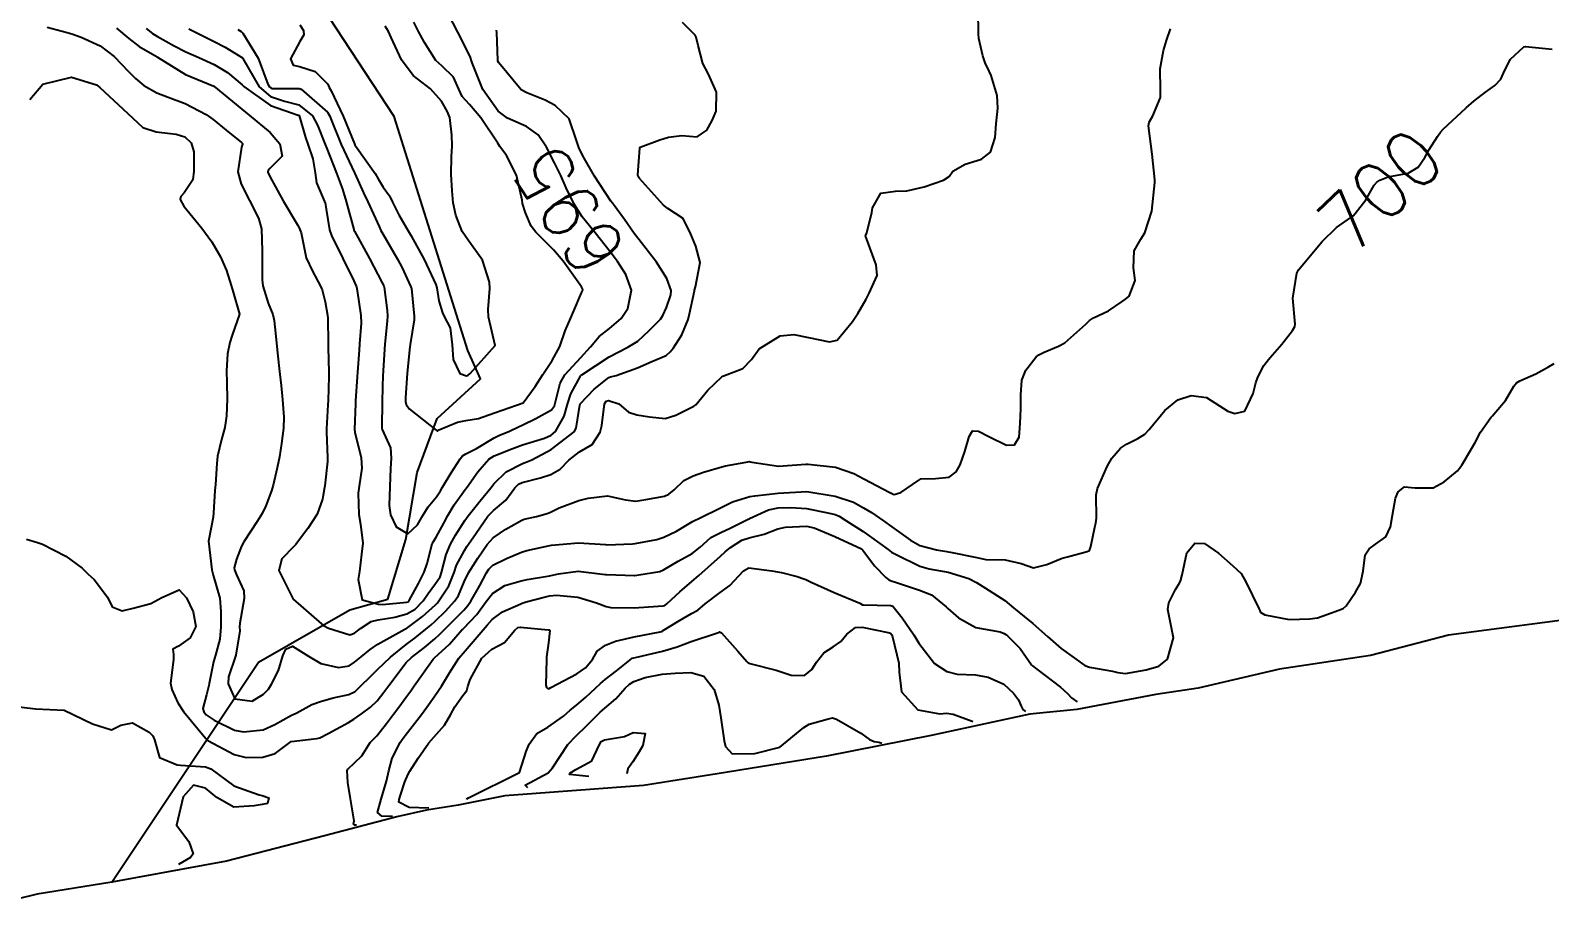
# Model space of a CAD drawing. Header units: metres. Extents: x 292545 to 299085, y 7450245 to 7463078.
# Drawn here: x 293713.6 to 293820.4, y 7462561.3 to 7462622.7 of the extents above; entities that cross this region are included whole.
import ezdxf
from ezdxf.enums import TextEntityAlignment as Align

# ---------------------------------------------------------------- set-up
doc = ezdxf.new("R2010")
doc.units = ezdxf.units.M
for name, color, linetype in [('Area', 45, 'Continuous'), ('Cotas', 45, 'Continuous'), ('Curvas de Nivel 1m', 11, 'Continuous'), ('Curvas de Nivel 5m', 15, 'Continuous'), ('Hidrografia', 140, 'Continuous')]:
    doc.layers.add(name, color=color, linetype=linetype)
doc.styles.add('Style-STANDARD', font='STANDARD.shx')

msp = doc.modelspace()

# ---------------------------------------------------------------- linework, layer by layer
at = {"layer": 'Area'}
msp.add_polyline3d([(293823.59, 7462581.57, 701.66), (293813.26, 7462580.2, 701.23), (293807.78, 7462578.78, 700.93), (293801.39, 7462577.81, 701.01), (293795.66, 7462576.49, 703.18), (293792.7, 7462576.03, 702.67), (293787.14, 7462574.99, 703.78), (293783.83, 7462574.66, 704.97), (293776.91, 7462573.15, 703.27), (293769.55, 7462571.7, 704.91), (293761.87, 7462570.45, 706.83), (293756.7, 7462569.64, 706.15), (293746.95, 7462568.9, 703.58), (293743.67, 7462568.25, 705.82), (293741.45, 7462567.91, 705.58), (293739.36, 7462567.43, 702.8), (293734.28, 7462566.1, 700.64), (293727.4, 7462564.32, 701.01), (293719.34, 7462562.85, 701.15), (293714.1, 7462561.99, 701.43), (293711.41, 7462561.33, 701.49)], dxfattribs=at)
at = {"layer": 'Curvas de Nivel 1m', "flags": 128}
for points, elevation in [([(293714.79, 7462622.95), (293716.19, 7462622.58), (293716.54, 7462622.48), (293717.19, 7462622.26), (293718.53, 7462621.64), (293719.5, 7462620.89), (293720.51, 7462619.83), (293720.99, 7462619.35), (293721.58, 7462618.86), (293722.5, 7462618.33), (293723.3, 7462618.03), (293724.48, 7462617.58), (293725.96, 7462616.82), (293726.47, 7462616.46), (293727.37, 7462615.71), (293728.45, 7462614.85), (293728.51, 7462614.78), (293728.51, 7462614.72), (293728.45, 7462614.52), (293728.19, 7462612.78), (293728.42, 7462611.92), (293729.01, 7462610.77), (293729.64, 7462609.52), (293729.86, 7462608.77), (293729.9, 7462607.23), (293729.9, 7462606.76), (293729.9, 7462605.2), (293729.95, 7462604.76), (293730.32, 7462603.56), (293730.64, 7462602.76), (293730.74, 7462602.32), (293730.9, 7462600.75), (293730.98, 7462600.04), (293731.13, 7462598.75), (293731.24, 7462597.77), (293731.33, 7462596.75), (293731.43, 7462595.54), (293731.41, 7462594.75), (293731.26, 7462593.69), (293731.11, 7462592.75), (293730.95, 7462591.98), (293730.68, 7462590.75), (293730.56, 7462590.35), (293730.15, 7462589.31), (293729.9, 7462588.76), (293729.56, 7462588.19), (293728.61, 7462586.78), (293728.44, 7462586.46), (293728.1, 7462585.54), (293727.94, 7462584.95), (293727.95, 7462584.79), (293728.09, 7462584.45), (293728.61, 7462583.32), (293728.64, 7462582.78), (293728.33, 7462581.06), (293728.32, 7462580.79), (293728.34, 7462580.5), (293728.04, 7462578.79), (293728.02, 7462578.73), (293727.53, 7462577.27), (293727.51, 7462576.79), (293727.99, 7462575.72), (293729.19, 7462575.57), (293729.99, 7462576.05), (293730.34, 7462576.41), (293730.56, 7462576.75), (293731.04, 7462577.73), (293731.36, 7462578.75), (293731.56, 7462579.22), (293732.03, 7462579.44), (293733.16, 7462578.73), (293734.02, 7462578.22), (293735.26, 7462577.94), (293736.02, 7462578.06), (293736.4, 7462578.3), (293736.85, 7462578.68), (293737.5, 7462579.2), (293738.03, 7462579.57), (293739.93, 7462580.64), (293740.01, 7462580.67), (293740.04, 7462580.68), (293741.17, 7462581.51), (293742.07, 7462582.34), (293742.21, 7462582.48), (293742.32, 7462582.62), (293743.01, 7462583.68), (293743.38, 7462584.61), (293743.56, 7462585.14), (293744.12, 7462586.17), (293744.28, 7462586.43), (293744.4, 7462586.6), (293744.94, 7462587.39), (293745.76, 7462588.58), (293746.15, 7462588.97), (293747.02, 7462589.7), (293747.66, 7462590.56), (293747.9, 7462590.82), (293748.17, 7462590.95), (293749.46, 7462591.26), (293750.18, 7462591.5), (293750.83, 7462591.87), (293751.44, 7462592.51), (293752.2, 7462593.09), (293753.08, 7462593.62), (293753.66, 7462594.49), (293753.76, 7462594.94), (293753.96, 7462596.48), (293754.06, 7462596.65), (293754.24, 7462596.71), (293754.95, 7462596.47), (293755.65, 7462595.88), (293756.23, 7462595.71), (293757.12, 7462595.55), (293758.22, 7462595.45), (293758.97, 7462595.68), (293760.23, 7462596.31), (293760.37, 7462596.41), (293761.22, 7462597.43), (293762.2, 7462598.38), (293762.26, 7462598.41), (293763.68, 7462598.96), (293764.28, 7462599.6), (293764.83, 7462600.35), (293766.29, 7462601.25), (293767.26, 7462601.35), (293768.29, 7462601.14), (293769.76, 7462600.82), (293770.29, 7462600.96), (293771.38, 7462602.27), (293771.76, 7462602.82), (293772.33, 7462603.82), (293772.47, 7462604.12), (293772.55, 7462604.26), (293773.1, 7462605.5), (293773.05, 7462606.25), (293772.37, 7462608.09), (293772.32, 7462608.21), (293772.3, 7462608.26), (293772.32, 7462608.32), (293772.38, 7462608.5), (293772.73, 7462609.92), (293772.79, 7462610.26), (293773.38, 7462611.28), (293774.41, 7462611.42), (293775.2, 7462611.45), (293776.42, 7462611.74), (293777.77, 7462612.2), (293778.16, 7462612.46), (293778.43, 7462612.82), (293779.29, 7462613.32), (293780.44, 7462613.68), (293781.08, 7462614.16), (293781.4, 7462615.21), (293781.47, 7462616.16), (293781.59, 7462617.26), (293781.55, 7462618.15), (293781.12, 7462619.56), (293780.84, 7462620.17), (293780.73, 7462620.37), (293780.53, 7462620.93), (293780.26, 7462622.17), (293780.23, 7462622.49), (293780.21, 7462624.17)], 698), ([(293713.57, 7462617.87), (293714.5, 7462618.95), (293716.51, 7462619.44), (293718.26, 7462618.9), (293718.5, 7462618.72), (293720.47, 7462616.88), (293721.51, 7462615.91), (293722.46, 7462615.59), (293723.86, 7462615.44), (293724.46, 7462615.24), (293724.92, 7462614.83), (293725.09, 7462614.18), (293725.11, 7462612.82), (293725.03, 7462612.22), (293724.41, 7462611.3), (293724.19, 7462611.05), (293724.14, 7462610.83), (293724.4, 7462610.38), (293725.67, 7462608.82), (293726.37, 7462607.86), (293726.98, 7462606.8), (293727.39, 7462605.84), (293727.72, 7462604.79), (293727.87, 7462604.32), (293728.31, 7462602.78), (293727.79, 7462601.29), (293727.64, 7462600.79), (293727.46, 7462599.98), (293727.39, 7462598.79), (293727.41, 7462597.94), (293727.44, 7462596.79), (293727.4, 7462595.62), (293727.27, 7462594.8), (293727.04, 7462593.96), (293726.76, 7462592.8), (293726.71, 7462592.28), (293726.62, 7462590.81), (293726.57, 7462590.39), (293726.49, 7462588.81), (293726.45, 7462588.5), (293726.12, 7462586.81), (293726.36, 7462584.81), (293726.47, 7462584.42), (293726.93, 7462582.8), (293726.99, 7462581.87), (293726.99, 7462580.8), (293726.92, 7462579.92), (293726.63, 7462578.8), (293726.49, 7462578.33), (293726.18, 7462576.81), (293726.15, 7462576.66), (293725.99, 7462576), (293725.73, 7462575.06), (293725.8, 7462574.81), (293725.97, 7462574.61), (293726.54, 7462574.23), (293727.96, 7462573.53), (293728.59, 7462573.41), (293729.96, 7462573.56), (293730.8, 7462573.92), (293731.97, 7462574.58), (293732.08, 7462574.63), (293732.33, 7462574.74), (293733.39, 7462575.32), (293733.99, 7462575.54), (293734.89, 7462575.8), (293735.99, 7462576.04), (293736.44, 7462576.25), (293736.89, 7462576.68), (293737.44, 7462577.24), (293738.01, 7462577.79), (293738.91, 7462578.66), (293740.03, 7462579.55), (293740.65, 7462580.02), (293741.4, 7462580.63), (293741.75, 7462580.92), (293742.05, 7462581.18), (293742.78, 7462581.89), (293743.44, 7462582.61), (293743.69, 7462583), (293744.09, 7462583.95), (293744.4, 7462584.6), (293745.06, 7462585.63), (293745.7, 7462586.58), (293746.13, 7462587.06), (293747.03, 7462587.66), (293748.14, 7462588.29), (293748.32, 7462588.36), (293749.17, 7462588.54), (293749.92, 7462588.75), (293750.15, 7462588.85), (293750.78, 7462589.15), (293752.15, 7462589.68), (293752.8, 7462589.85), (293754.16, 7462590), (293755.42, 7462589.72), (293756.15, 7462589.62), (293756.85, 7462589.75), (293758.16, 7462589.99), (293758.47, 7462590.12), (293758.85, 7462590.42), (293759.52, 7462591.07), (293760.18, 7462591.41), (293760.91, 7462591.67), (293762.19, 7462592.05), (293762.46, 7462592.11), (293763.91, 7462592.36), (293764.14, 7462592.41), (293764.18, 7462592.4), (293764.3, 7462592.36), (293766.18, 7462592.09), (293768.09, 7462592.22), (293768.18, 7462592.23), (293768.27, 7462592.22), (293770.18, 7462592.02), (293771.47, 7462591.57), (293772.17, 7462591.2), (293774, 7462590.24), (293774.1, 7462590.18), (293774.16, 7462590.15), (293774.3, 7462590.1), (293774.77, 7462590.23), (293775.59, 7462590.8), (293776.17, 7462591.21), (293777.2, 7462591.23), (293778.17, 7462591.31), (293778.67, 7462591.7), (293778.94, 7462592.18), (293779.26, 7462593.11), (293779.57, 7462594.18), (293779.81, 7462594.58), (293780.22, 7462594.56), (293781.01, 7462594.16), (293782.2, 7462593.57), (293782.75, 7462593.6), (293783.1, 7462594.14), (293783.17, 7462595.08), (293783.2, 7462596.14), (293783.2, 7462597.1), (293783.28, 7462598.13), (293783.55, 7462598.84), (293784.28, 7462599.77), (293784.47, 7462599.92), (293784.85, 7462600.11), (293785.86, 7462600.53), (293786.29, 7462600.77), (293787.78, 7462602.08), (293788.04, 7462602.34), (293788.31, 7462602.52), (293789.37, 7462603), (293790.33, 7462603.66), (293790.56, 7462603.82), (293790.82, 7462604.05), (293791.24, 7462605.15), (293791.13, 7462606.04), (293791.17, 7462607.24), (293791.64, 7462608.04), (293791.92, 7462608.49), (293792.4, 7462610.03), (293792.61, 7462612.03), (293792.62, 7462612.22), (293792.44, 7462614.03), (293792.17, 7462616.03), (293792.23, 7462616.28), (293792.48, 7462616.73), (293793.01, 7462618.02), (293793.01, 7462618.54), (293792.99, 7462620.02), (293793.24, 7462621.31), (293793.43, 7462622.01), (293793.73, 7462622.83)], 699), ([(293719.67, 7462622.89), (293720.54, 7462622.15), (293721.25, 7462621.59), (293722.52, 7462620.86), (293722.54, 7462620.85), (293724.51, 7462619.63), (293726.5, 7462618.81), (293728.48, 7462617.18), (293728.99, 7462616.77), (293730.46, 7462615.56), (293731.15, 7462614.75), (293731.3, 7462613.89), (293730.44, 7462613.02), (293730.32, 7462612.88), (293730.31, 7462612.76), (293730.43, 7462612.45), (293731.37, 7462610.75), (293732.39, 7462609.05), (293732.5, 7462608.85), (293732.55, 7462608.74), (293732.63, 7462608.49), (293732.99, 7462606.73), (293733.43, 7462605.81), (293734.02, 7462604.71), (293734.11, 7462604.49), (293734.32, 7462603.64), (293734.5, 7462602.71), (293734.52, 7462602.5), (293734.55, 7462600.71), (293734.55, 7462600.43), (293734.58, 7462598.71), (293734.58, 7462598.39), (293734.53, 7462596.71), (293734.52, 7462596.41), (293734.43, 7462594.71), (293734.43, 7462594.49), (293734.5, 7462592.71), (293734.48, 7462592.42), (293734.31, 7462590.71), (293734.29, 7462590.58), (293734.15, 7462589.78), (293733.77, 7462588.72), (293733.11, 7462587.7), (293732.39, 7462586.74), (293732.27, 7462586.59), (293732.12, 7462586.44), (293731.29, 7462585.57), (293731.07, 7462584.75), (293732.07, 7462582.74), (293734.06, 7462581.01), (293734.22, 7462580.89), (293734.56, 7462580.71), (293736.05, 7462580.24), (293736.39, 7462580.34), (293736.8, 7462580.68), (293737.56, 7462581.16), (293738.05, 7462581.28), (293739.22, 7462581.48), (293740.06, 7462581.7), (293740.66, 7462582.04), (293741.21, 7462582.63), (293741.56, 7462583.14), (293742.09, 7462583.84), (293742.4, 7462584.31), (293742.51, 7462584.62), (293742.83, 7462585.89), (293743.13, 7462586.61), (293743.49, 7462587.24), (293744.14, 7462588.28), (293744.37, 7462588.6), (293745.22, 7462589.65), (293745.96, 7462590.57), (293746.05, 7462590.69), (293746.17, 7462590.85), (293747.04, 7462591.7), (293748.19, 7462592.28), (293748.39, 7462592.35), (293748.85, 7462592.54), (293750.2, 7462593.25), (293751.82, 7462594.5), (293751.96, 7462594.76), (293752.23, 7462596.38), (293752.25, 7462596.48), (293752.26, 7462596.5), (293753.23, 7462597.51), (293754.26, 7462598.32), (293754.37, 7462598.37), (293754.77, 7462598.47), (293756.27, 7462599.01), (293757.28, 7462599.44), (293758.28, 7462599.88), (293758.57, 7462600.14), (293758.79, 7462600.42), (293759.39, 7462601.32), (293759.84, 7462602.41), (293759.93, 7462602.79), (293760.27, 7462604.41), (293760.27, 7462604.47), (293760.34, 7462604.7), (293760.67, 7462606.41), (293760.37, 7462607.55), (293760.01, 7462608.41), (293759.48, 7462609.5), (293758.4, 7462610.21), (293758.11, 7462610.43), (293756.42, 7462612.31), (293756.36, 7462612.39), (293756.33, 7462612.45), (293756.3, 7462612.57), (293756.43, 7462614.45), (293756.45, 7462614.51), (293757.85, 7462615.04), (293758.46, 7462615.23), (293759.38, 7462615.34), (293760.46, 7462615.24), (293761.15, 7462615.71), (293761.52, 7462616.39), (293761.8, 7462617.06), (293761.83, 7462618.39), (293761.25, 7462619.66), (293760.86, 7462620.4), (293760.54, 7462621.66), (293760.39, 7462622.25), (293760.32, 7462622.4), (293759.43, 7462623.29)], 697), ([(293721.74, 7462622.86), (293722.2, 7462622.52), (293722.54, 7462622.3), (293723.73, 7462621.64), (293724.53, 7462621.23), (293725.44, 7462620.82), (293726.52, 7462620.33), (293727.47, 7462619.76), (293728.5, 7462618.89), (293728.62, 7462618.78), (293730.48, 7462617.45), (293732.43, 7462616.78), (293732.47, 7462616.77), (293732.5, 7462616.74), (293732.94, 7462615.21), (293733.11, 7462614.73), (293733.46, 7462613.7), (293733.62, 7462612.72), (293733.71, 7462612.02), (293734.28, 7462610.71), (293734.32, 7462610.63), (293734.4, 7462610.15), (293734.64, 7462608.71), (293734.78, 7462608.3), (293735.56, 7462606.7), (293736.34, 7462605.11), (293736.52, 7462604.69), (293736.58, 7462604.43), (293736.84, 7462602.68), (293736.85, 7462602.14), (293736.74, 7462600.69), (293736.71, 7462600.25), (293736.61, 7462598.69), (293736.58, 7462598.36), (293736.46, 7462596.69), (293736.45, 7462596.47), (293736.39, 7462594.69), (293736.41, 7462594.48), (293736.86, 7462592.68), (293736.9, 7462591.96), (293736.71, 7462590.68), (293736.64, 7462590.2), (293736.7, 7462588.68), (293736.81, 7462588.01), (293736.98, 7462586.68), (293736.89, 7462585.9), (293736.73, 7462584.68), (293736.65, 7462584.12), (293736.93, 7462582.68), (293738.07, 7462582.38), (293738.36, 7462582.37), (293740.07, 7462582.52), (293740.16, 7462582.56), (293740.22, 7462582.64), (293740.88, 7462583.84), (293741.29, 7462584.63), (293741.49, 7462585.24), (293741.85, 7462586.62), (293741.94, 7462586.8), (293742.13, 7462587.1), (293742.67, 7462588.09), (293742.95, 7462588.61), (293743.39, 7462589.36), (293744.16, 7462590.45), (293744.27, 7462590.6), (293745.06, 7462591.7), (293745.82, 7462592.58), (293746.2, 7462592.82), (293747.44, 7462593.31), (293748.2, 7462593.58), (293749.74, 7462594.06), (293750.21, 7462594.27), (293750.5, 7462594.52), (293751.13, 7462595.6), (293751.38, 7462596.51), (293751.58, 7462597.17), (293752.26, 7462598.41), (293752.3, 7462598.46), (293752.35, 7462598.5), (293754.28, 7462599.77), (293755.6, 7462600.46), (293756.29, 7462600.89), (293757.1, 7462601.64), (293757.88, 7462602.43), (293758.06, 7462602.68), (293758.32, 7462603.24), (293758.62, 7462604.13), (293758.63, 7462604.43), (293758.34, 7462605.29), (293757.61, 7462606.44), (293756.38, 7462608), (293756.04, 7462608.46), (293755.36, 7462609.43), (293754.58, 7462610.48), (293754.51, 7462610.58), (293754.41, 7462610.72), (293753.24, 7462612.49), (293752.44, 7462613.9), (293752.14, 7462614.5), (293751.98, 7462614.99), (293751.47, 7462616.51), (293750.48, 7462617.44), (293749.78, 7462617.82), (293748.49, 7462618.33), (293748.1, 7462618.55), (293746.52, 7462620.44), (293746.47, 7462620.57), (293746.45, 7462620.64), (293746.38, 7462622.57), (293746.36, 7462622.75)], 696), ([(293728.19, 7462622.79), (293728.42, 7462622.66), (293728.54, 7462622.54), (293729.62, 7462620.77), (293730.31, 7462618.96), (293730.41, 7462618.76), (293730.5, 7462618.68), (293730.61, 7462618.65), (293732.5, 7462618.64), (293732.65, 7462618.59), (293734.48, 7462616.97), (293734.65, 7462616.71), (293734.78, 7462616.4), (293735.46, 7462614.7), (293736.4, 7462612.71), (293736.41, 7462612.69), (293736.42, 7462612.66), (293737.03, 7462611.3), (293737.33, 7462610.68), (293738.13, 7462608.93), (293738.25, 7462608.67), (293738.38, 7462608.42), (293739.4, 7462606.65), (293739.73, 7462606.03), (293740.33, 7462604.75), (293740.38, 7462604.64), (293740.39, 7462604.58), (293740.58, 7462602.64), (293740.58, 7462602.37), (293740.3, 7462600.64), (293740.3, 7462600.62), (293740.28, 7462600.47), (293740.09, 7462598.64), (293739.98, 7462596.9), (293739.97, 7462596.64), (293740.01, 7462596.42), (293740.23, 7462596.13), (293742.12, 7462594.62), (293742.21, 7462594.56), (293742.24, 7462594.59), (293742.27, 7462594.62), (293743.63, 7462595.19), (293744.22, 7462595.29), (293745.09, 7462595.45), (293746.23, 7462595.83), (293746.76, 7462596.03), (293748.23, 7462596.55), (293749.09, 7462597.7), (293749.62, 7462598.53), (293750.27, 7462599.52), (293750.81, 7462600.51), (293751.2, 7462601.6), (293751.59, 7462602.51), (293751.81, 7462603.01), (293752.33, 7462604.27), (293752.41, 7462604.42), (293752.43, 7462604.5), (293752.33, 7462604.69), (293751.05, 7462606.51), (293750.36, 7462607.31), (293749.12, 7462608.54), (293748.81, 7462608.97), (293748.4, 7462609.9), (293748.19, 7462610.55), (293748.16, 7462610.79), (293747.77, 7462612.56), (293747.07, 7462613.94), (293746.61, 7462614.57), (293746.46, 7462614.79), (293745.26, 7462616.58), (293744.48, 7462617.51), (293743.96, 7462618.07), (293743.71, 7462618.6), (293743.34, 7462619.44), (293742.52, 7462620.24), (293742.11, 7462620.62), (293741.3, 7462621.87), (293740.89, 7462622.64), (293740.55, 7462623.31)], 694), ([(293732.55, 7462623.13), (293732.8, 7462622.73), (293732.84, 7462622.42), (293732.54, 7462621.96), (293731.89, 7462620.74), (293732.08, 7462620.29), (293732.52, 7462620.18), (293733.63, 7462619.84), (293734.51, 7462618.95), (293734.62, 7462618.71), (293734.74, 7462618.47), (293735.6, 7462616.7), (293736.39, 7462614.76), (293736.42, 7462614.69), (293736.45, 7462614.62), (293737.83, 7462612.67), (293738.05, 7462612.3), (293738.41, 7462611.7), (293738.84, 7462611.09), (293739.06, 7462610.66), (293739.51, 7462609.77), (293740.17, 7462608.64), (293740.38, 7462608.29), (293741.29, 7462606.63), (293742.1, 7462604.86), (293742.17, 7462604.62), (293742.32, 7462603.72), (293742.56, 7462602.86), (293742.69, 7462602.61), (293743.1, 7462601.82), (293743.24, 7462600.61), (293743.31, 7462599.58), (293743.8, 7462598.6), (293744.26, 7462598.45), (293744.37, 7462598.49), (293744.52, 7462598.6), (293746.28, 7462600.57), (293745.8, 7462602.58), (293745.79, 7462603.11), (293745.89, 7462604.57), (293745.88, 7462605.03), (293745.39, 7462606.58), (293744.37, 7462607.97), (293743.96, 7462608.6), (293743.52, 7462609.73), (293743.32, 7462610.61), (293743.25, 7462611.45), (293743.17, 7462612.61), (293743.2, 7462613.85), (293743.26, 7462614.61), (293743.23, 7462615.37), (293743.08, 7462616.61), (293742.9, 7462617.04), (293742.49, 7462617.75), (293741.72, 7462618.63), (293740.51, 7462619.56), (293739.7, 7462620.65), (293738.97, 7462622.22), (293738.77, 7462622.66), (293738.55, 7462623.03)], 693), ([(293736.54, 7462566.85), (293736.38, 7462566.85), (293736.33, 7462566.91), (293736.36, 7462567.16), (293736.1, 7462568.69), (293735.92, 7462569.84), (293735.87, 7462570.69), (293735.93, 7462570.78), (293736.91, 7462571.72), (293737.5, 7462572.67), (293737.72, 7462572.9), (293737.96, 7462573.12), (293738.64, 7462573.99), (293739.14, 7462574.66), (293739.5, 7462575.14), (293739.99, 7462575.83), (293740.34, 7462576.3), (293740.58, 7462576.64), (293741.91, 7462578.51), (293742, 7462578.62), (293743.07, 7462579.57), (293743.96, 7462580.6), (293744, 7462580.64), (293744.04, 7462580.68), (293744.99, 7462581.65), (293745.65, 7462582.58), (293746.08, 7462583.14), (293746.96, 7462583.69), (293748.09, 7462584.03), (293748.51, 7462584.12), (293750.09, 7462584.38), (293750.73, 7462584.52), (293752.1, 7462584.71), (293754, 7462584.48), (293754.09, 7462584.47), (293756.05, 7462584.4), (293756.09, 7462584.41), (293756.37, 7462584.45), (293757.84, 7462584.68), (293758.1, 7462584.79), (293759.12, 7462585.4), (293760.11, 7462585.94), (293760.67, 7462586.4), (293761.43, 7462587.08), (293762.13, 7462587.43), (293762.78, 7462587.72), (293764.05, 7462588.36), (293764.11, 7462588.39), (293764.14, 7462588.41), (293765.48, 7462589.01), (293766.15, 7462589.15), (293767.02, 7462589.19), (293768.15, 7462589.12), (293769.64, 7462588.8), (293770.15, 7462588.68), (293770.43, 7462588.57), (293770.91, 7462588.28), (293772.13, 7462587.49), (293773.89, 7462586.24), (293774.01, 7462586.13), (293774.11, 7462586.05), (293774.49, 7462585.86), (293776.1, 7462585.05), (293776.76, 7462584.87), (293778.1, 7462584.64), (293779.55, 7462584.18), (293780.09, 7462583.9), (293780.73, 7462583.51), (293782.07, 7462582.64), (293782.7, 7462582.14), (293783.44, 7462581.51), (293784.05, 7462581.03), (293785.09, 7462580.11), (293786.03, 7462579.27), (293787.7, 7462578.08), (293788.02, 7462577.95), (293789.64, 7462577.68), (293790.02, 7462577.58), (293790.56, 7462577.5), (293792.02, 7462577.78), (293792.9, 7462578.02), (293793.52, 7462578.52), (293793.94, 7462580.01), (293793.92, 7462580.13), (293793.54, 7462582.02), (293793.61, 7462582.48), (293794.08, 7462583.42), (293794.3, 7462583.79), (293794.42, 7462584.01), (293794.54, 7462584.45), (293794.87, 7462586), (293795.43, 7462586.68), (293796.12, 7462586.66), (293797.1, 7462585.97), (293798.1, 7462585.08), (293798.69, 7462584.54), (293799.02, 7462583.95), (293799.92, 7462582.08), (293800, 7462581.93), (293800.01, 7462581.88), (293800.06, 7462581.8), (293800.36, 7462581.63), (293802.06, 7462581.3), (293803.51, 7462581.35), (293804.06, 7462581.43), (293805.28, 7462581.87), (293805.85, 7462582.08), (293806.07, 7462582.26), (293806.71, 7462583.23), (293807.07, 7462583.85), (293807.25, 7462584.7), (293807.4, 7462585.85), (293807.68, 7462586.28), (293808.12, 7462586.61), (293808.85, 7462587.11), (293809.18, 7462587.83), (293809.33, 7462588.65), (293809.52, 7462589.83), (293809.71, 7462590.28), (293810.17, 7462590.63), (293810.92, 7462590.56), (293812.17, 7462590.57), (293812.96, 7462590.99), (293813.88, 7462591.77), (293814.02, 7462591.94), (293814.19, 7462592.17), (293815.12, 7462593.76), (293815.5, 7462594.47), (293816.23, 7462595.51), (293816.34, 7462595.63), (293816.43, 7462595.74), (293817.26, 7462596.71), (293817.84, 7462597.72), (293818.02, 7462597.95), (293818.26, 7462598.09), (293819.39, 7462598.59), (293820.27, 7462599.07), (293820.67, 7462599.3)], 701), ([(293739.07, 7462567.45), (293738.3, 7462567.47), (293738.01, 7462567.73), (293738.26, 7462568.67), (293738.63, 7462569.95), (293738.79, 7462570.66), (293739.04, 7462571.56), (293739.59, 7462572.65), (293739.74, 7462572.86), (293739.96, 7462573.15), (293741.09, 7462574.63), (293741.47, 7462575.14), (293741.99, 7462575.86), (293742.3, 7462576.32), (293742.49, 7462576.62), (293743.06, 7462577.56), (293743.73, 7462578.6), (293743.86, 7462578.76), (293744.03, 7462578.94), (293745.42, 7462580.58), (293745.7, 7462580.92), (293746.05, 7462581.31), (293746.78, 7462581.85), (293748.07, 7462582.42), (293748.17, 7462582.46), (293748.46, 7462582.55), (293749.72, 7462582.89), (293750.08, 7462582.97), (293750.59, 7462583.03), (293752.08, 7462582.89), (293753.38, 7462582.49), (293754.07, 7462582.22), (293754.39, 7462582.16), (293756.07, 7462582.14), (293756.37, 7462582.15), (293758.07, 7462582.26), (293758.2, 7462582.3), (293758.36, 7462582.43), (293759.25, 7462583.25), (293760.09, 7462583.98), (293760.58, 7462584.4), (293762.11, 7462585.75), (293762.43, 7462586.06), (293762.8, 7462586.37), (293763.61, 7462586.88), (293764.12, 7462587.06), (293765.17, 7462587.31), (293766.13, 7462587.68), (293766.66, 7462587.81), (293768.14, 7462587.86), (293768.69, 7462587.75), (293770.13, 7462587.15), (293772.01, 7462586.27), (293772.11, 7462586.18), (293772.92, 7462585.07), (293773.73, 7462584.25), (293773.94, 7462584.09), (293774.09, 7462584.02), (293774.4, 7462583.93), (293776.08, 7462583.38), (293776.92, 7462583.04), (293777.95, 7462582.19), (293778.07, 7462582.07), (293778.82, 7462581.43), (293780.05, 7462580.74), (293781.75, 7462580.45), (293782.04, 7462580.33), (293782.15, 7462580.25), (293782.28, 7462580.15), (293783.16, 7462579.26), (293783.96, 7462578.12), (293784.02, 7462578.05), (293784.32, 7462577.82), (293786, 7462576.54), (293786.48, 7462576.1), (293786.76, 7462575.79), (293787.16, 7462575.52)], 702), ([(293741.6, 7462568.05), (293740.22, 7462568.08), (293739.51, 7462568.46), (293739.52, 7462568.65), (293739.62, 7462568.95), (293739.92, 7462569.89), (293740.15, 7462570.43), (293740.27, 7462570.64), (293740.86, 7462571.56), (293741.6, 7462572.63), (293741.96, 7462573.04), (293742.71, 7462573.87), (293743.14, 7462574.61), (293743.43, 7462575.16), (293743.99, 7462575.97), (293744.28, 7462576.32), (293744.36, 7462576.59), (293744.51, 7462577.09), (293745.33, 7462578.58), (293746.03, 7462579.23), (293746.92, 7462579.68), (293747.66, 7462580.55), (293747.86, 7462580.74), (293748.05, 7462580.78), (293749.99, 7462580.58), (293750.04, 7462580.57), (293750.11, 7462580.53), (293750.03, 7462579.67), (293749.87, 7462578.68), (293749.87, 7462578.53), (293749.84, 7462576.7), (293749.89, 7462576.53), (293750, 7462576.44), (293750.07, 7462576.46), (293750.19, 7462576.53), (293752.01, 7462577.49), (293752.61, 7462577.9), (293753.12, 7462578.49), (293753.43, 7462579.08), (293754.03, 7462579.5), (293754.73, 7462579.78), (293756.04, 7462580.08), (293757.86, 7462580.43), (293758, 7462580.47), (293758.04, 7462580.5), (293759.23, 7462581.24), (293760.06, 7462581.72), (293760.5, 7462581.97), (293761.03, 7462582.4), (293762.08, 7462583.21), (293762.77, 7462583.69), (293763.39, 7462584.37), (293763.72, 7462584.74), (293764.1, 7462584.95), (293765.71, 7462584.73), (293766.1, 7462584.66), (293766.38, 7462584.62), (293767.5, 7462584.32), (293767.95, 7462584.17), (293768.09, 7462584.11), (293768.47, 7462583.93), (293770.08, 7462583.2), (293771.89, 7462582.46), (293772.07, 7462582.35), (293772.14, 7462582.34), (293774.07, 7462582.29), (293774.22, 7462582.24), (293774.87, 7462581.43), (293775.69, 7462580.22), (293776.04, 7462579.65), (293777.15, 7462578.21), (293778.01, 7462577.65), (293778.74, 7462577.47), (293780.01, 7462577.42), (293780.92, 7462577.26), (293782, 7462576.76), (293782.69, 7462576.14), (293783.05, 7462575.66), (293783.23, 7462575.21), (293783.34, 7462574.97), (293783.53, 7462574.84)], 703), ([(293744.29, 7462568.67), (293744.28, 7462568.69), (293744.41, 7462568.76), (293747.97, 7462570.55), (293748.46, 7462572.03), (293748.65, 7462572.54), (293749.2, 7462573.3), (293749.97, 7462573.74), (293751.07, 7462574.51), (293751.54, 7462574.94), (293751.98, 7462575.29), (293752.64, 7462575.85), (293753.31, 7462576.49), (293753.68, 7462576.81), (293754.01, 7462577.09), (293754.79, 7462577.7), (293755.74, 7462578.46), (293755.9, 7462578.58), (293756.02, 7462578.62), (293756.23, 7462578.66), (293758.03, 7462579.08), (293759.07, 7462579.38), (293760.04, 7462579.76), (293761.89, 7462580.38), (293762.01, 7462580.42), (293762.04, 7462580.43), (293762.18, 7462580.38), (293763.32, 7462579.08), (293763.95, 7462578.36), (293764.02, 7462578.29), (293764.16, 7462578.22), (293766.02, 7462577.74), (293767.08, 7462577.39), (293768.01, 7462577.36), (293768.53, 7462577.79), (293768.84, 7462578.3), (293769.37, 7462578.96), (293770.03, 7462579.39), (293770.56, 7462579.76), (293770.99, 7462580.28), (293771.58, 7462580.75), (293772.05, 7462580.78), (293773.89, 7462580.4), (293774.04, 7462580.34), (293774.14, 7462580.24), (293774.2, 7462580.08), (293774.63, 7462578.23), (293774.65, 7462577.6), (293774.82, 7462576.23), (293775.98, 7462574.96), (293777.51, 7462574.67), (293777.98, 7462574.72), (293778.44, 7462574.66), (293779.79, 7462574.17), (293779.84, 7462574.14)], 704), ([(293712.24, 7462575.23), (293713.98, 7462575.03), (293715.98, 7462574.93), (293717.97, 7462573.98), (293719.31, 7462573.54), (293719.97, 7462573.87), (293720.79, 7462574.05), (293721.96, 7462573.39), (293722.22, 7462573.12), (293722.33, 7462572.85), (293722.69, 7462571.6), (293723.94, 7462571.08), (293724.17, 7462571.07), (293725.93, 7462570.96), (293726.29, 7462570.81), (293727.92, 7462569.62), (293729.69, 7462568.98), (293729.91, 7462568.94), (293730.37, 7462568.76), (293730.28, 7462568.37), (293729.9, 7462568.31), (293729.33, 7462568.21), (293727.9, 7462568.12), (293726.71, 7462568.8), (293725.91, 7462569.45), (293725.08, 7462569.66), (293724.36, 7462568.83), (293723.88, 7462566.84), (293724.75, 7462565.7), (293725.06, 7462564.82), (293724.87, 7462564.57), (293724.02, 7462564.07)], 701), ([(293752.85, 7462570.28), (293751.5, 7462570.4), (293751.51, 7462570.51), (293751.94, 7462570.77), (293753.06, 7462571.36), (293753.58, 7462572.48), (293753.72, 7462572.72), (293753.96, 7462572.84), (293755.35, 7462573.08), (293755.96, 7462573.37), (293756.81, 7462573.3), (293756.65, 7462572.45), (293756.4, 7462572), (293755.94, 7462571.3), (293755.59, 7462570.8), (293755.53, 7462570.46)], 706)]:
    msp.add_lwpolyline(points, dxfattribs=dict(at, elevation=elevation))
at = {"layer": 'Curvas de Nivel 5m', "flags": 128}
for points, elevation in [([(293724.74, 7462622.83), (293726.53, 7462621.95), (293727.29, 7462621.56), (293728.52, 7462620.79), (293728.54, 7462620.76), (293729.69, 7462618.77), (293730.49, 7462618.07), (293731.47, 7462617.76), (293732.48, 7462617.5), (293733.43, 7462616.73), (293733.8, 7462616.06), (293734.33, 7462614.71), (293734.45, 7462614.42), (293735.13, 7462612.7), (293735.55, 7462611.56), (293735.81, 7462610.7), (293736.34, 7462608.74), (293736.35, 7462608.69), (293736.38, 7462608.62), (293737.45, 7462606.68), (293738.34, 7462604.97), (293738.44, 7462604.77), (293738.47, 7462604.67), (293738.69, 7462603.03), (293738.7, 7462602.66), (293738.68, 7462602.29), (293738.52, 7462600.67), (293738.41, 7462598.81), (293738.4, 7462598.67), (293738.39, 7462598.54), (293738.33, 7462596.67), (293738.31, 7462594.77), (293738.33, 7462594.67), (293738.91, 7462593.37), (293738.96, 7462592.66), (293738.92, 7462591.92), (293738.88, 7462590.66), (293738.82, 7462589.33), (293738.91, 7462588.66), (293739.31, 7462587.83), (293740.13, 7462587.34), (293740.81, 7462587.96), (293741.2, 7462588.63), (293741.56, 7462589.22), (293742.16, 7462589.94), (293742.43, 7462590.35), (293742.58, 7462590.62), (293743.17, 7462591.62), (293743.82, 7462592.6), (293743.98, 7462592.81), (293744.2, 7462592.96), (293744.95, 7462593.34), (293746.21, 7462594.09), (293746.53, 7462594.25), (293747.28, 7462594.56), (293747.91, 7462594.86), (293748.22, 7462595), (293749.14, 7462595.45), (293750.23, 7462596.05), (293750.43, 7462596.32), (293750.49, 7462596.52), (293750.84, 7462597.92), (293751.16, 7462598.51), (293752.28, 7462599.74), (293752.97, 7462600.49), (293753.57, 7462601.2), (293754.3, 7462601.78), (293755.12, 7462602.47), (293755.59, 7462603.18), (293755.84, 7462604.46), (293755.46, 7462605.57), (293754.86, 7462606.47), (293754.36, 7462607.17), (293753.3, 7462608.49), (293752.39, 7462609.62), (293751.82, 7462610.51), (293751.27, 7462611.66), (293750.88, 7462612.52), (293750.44, 7462613.41), (293749.88, 7462614.53), (293749.3, 7462615.38), (293748.47, 7462615.97), (293747.13, 7462616.56), (293746.48, 7462617.04), (293745.41, 7462618.58), (293744.65, 7462620.46), (293744.61, 7462620.59), (293744.53, 7462620.83), (293743.96, 7462622.02), (293743.66, 7462622.6), (293742.64, 7462624.55)], 695), ([(293713.34, 7462586.96), (293714.12, 7462586.73), (293714.47, 7462586.6), (293716.11, 7462585.75), (293717.26, 7462584.91), (293717.68, 7462584.5), (293718.09, 7462584.13), (293719.04, 7462582.89), (293719.37, 7462582.2), (293720.06, 7462581.91), (293720.84, 7462582.1), (293722.07, 7462582.43), (293722.85, 7462582.85), (293724.08, 7462583.4), (293724.58, 7462582.82), (293725.05, 7462581.84), (293725.25, 7462580.82), (293724.85, 7462580.02), (293724.03, 7462579.44), (293723.63, 7462579.23), (293723.66, 7462578.84), (293723.68, 7462578.5), (293723.47, 7462576.84), (293723.55, 7462576.38), (293723.98, 7462575.44), (293724.37, 7462574.83), (293725.95, 7462572.93), (293726.09, 7462572.81), (293727.94, 7462571.82), (293728.77, 7462571.61), (293729.94, 7462571.62), (293730.81, 7462571.89), (293731.93, 7462572.74), (293733.75, 7462572.93), (293733.96, 7462572.99), (293734.53, 7462573.29), (293735.97, 7462574.07), (293736.34, 7462574.31), (293736.88, 7462574.68), (293737.51, 7462575.14), (293737.99, 7462575.6), (293738.45, 7462576.21), (293738.79, 7462576.66), (293740.02, 7462578.28), (293740.39, 7462578.64), (293741.31, 7462579.35), (293742.04, 7462579.95), (293742.38, 7462580.27), (293742.72, 7462580.61), (293743.38, 7462581.28), (293744.06, 7462581.97), (293744.36, 7462582.3), (293744.57, 7462582.59), (293745.19, 7462583.69), (293745.67, 7462584.58), (293745.83, 7462584.84), (293746.1, 7462585.12), (293747.07, 7462585.6), (293748.12, 7462586.05), (293748.49, 7462586.17), (293750.12, 7462586.51), (293750.23, 7462586.53), (293752.12, 7462586.7), (293754.03, 7462586.57), (293754.11, 7462586.56), (293755.93, 7462586.64), (293756.12, 7462586.66), (293757.62, 7462586.93), (293758.12, 7462587.09), (293759.02, 7462587.53), (293760.14, 7462588.21), (293760.27, 7462588.27), (293760.59, 7462588.4), (293762.15, 7462589.18), (293762.94, 7462589.58), (293764.16, 7462589.95), (293764.51, 7462590.01), (293766.16, 7462590.2), (293768.16, 7462590.31), (293770.16, 7462589.98), (293771.44, 7462589.56), (293772.15, 7462589.17), (293772.71, 7462588.82), (293773.55, 7462588.25), (293774.14, 7462587.83), (293775.46, 7462586.89), (293776.12, 7462586.52), (293777.28, 7462586.2), (293778.01, 7462586.09), (293778.11, 7462586.07), (293778.26, 7462586.04), (293780.11, 7462585.66), (293780.74, 7462585.53), (293782.11, 7462585.5), (293783.22, 7462585.25), (293784.1, 7462584.94), (293785.03, 7462585.18), (293786.11, 7462585.61), (293786.48, 7462585.72), (293787.86, 7462586.08), (293788.02, 7462586.17), (293788.12, 7462586.45), (293788.4, 7462587.81), (293788.47, 7462588.08), (293788.52, 7462588.44), (293788.5, 7462590.07), (293788.6, 7462590.51), (293789.26, 7462592.06), (293789.6, 7462592.65), (293790.2, 7462593.35), (293790.62, 7462593.63), (293791.42, 7462594.04), (293791.91, 7462594.34), (293792.22, 7462594.67), (293793.32, 7462596.01), (293794.24, 7462596.75), (293795.18, 7462597.06), (293796.24, 7462596.91), (293797.74, 7462595.96), (293798.23, 7462595.8), (293798.94, 7462595.95), (293799.52, 7462597.21), (293799.71, 7462597.94), (293799.86, 7462598.34), (293800.27, 7462599.16), (293800.61, 7462599.59), (293800.89, 7462599.92), (293801.54, 7462600.67), (293802.3, 7462601.62), (293802.45, 7462601.91), (293802.47, 7462602.07), (293802.32, 7462603.91), (293802.59, 7462605.66), (293802.71, 7462605.9), (293804.37, 7462607.88), (293805.38, 7462608.88), (293806.4, 7462609.58), (293806.56, 7462609.7), (293806.7, 7462609.86), (293807.45, 7462610.81), (293808.02, 7462611.84), (293808.21, 7462612.06), (293808.43, 7462612.2), (293809.02, 7462612.43), (293810.43, 7462612.7), (293811.13, 7462613.11), (293811.59, 7462613.8), (293811.9, 7462614.35), (293812.47, 7462615.27), (293812.68, 7462615.57), (293812.88, 7462615.79), (293814.49, 7462617.29), (293815.03, 7462617.75), (293815.86, 7462618.39), (293816.5, 7462618.85), (293816.93, 7462619.31), (293817.12, 7462619.73), (293817.58, 7462620.68), (293818.54, 7462621.57), (293818.66, 7462621.6), (293820.54, 7462621.4)], 700), ([(293748.57, 7462569.48), (293748.38, 7462569.66), (293749.99, 7462570.53), (293750.3, 7462570.88), (293751.38, 7462572.51), (293751.96, 7462573.13), (293752.66, 7462573.8), (293753.34, 7462574.49), (293753.66, 7462574.8), (293753.98, 7462575.07), (293754.75, 7462575.72), (293755.4, 7462576.47), (293755.7, 7462576.77), (293756.01, 7462576.95), (293756.81, 7462577.24), (293758.01, 7462577.46), (293758.91, 7462577.53), (293760.01, 7462577.57), (293760.94, 7462577.32), (293761.66, 7462576.39), (293761.99, 7462575.29), (293762.13, 7462574.39), (293762.35, 7462572.78), (293762.46, 7462572.38), (293762.92, 7462571.86), (293764.51, 7462571.88), (293766.27, 7462572.34), (293767.97, 7462573.72), (293768.34, 7462573.94), (293769.61, 7462574.29), (293769.88, 7462574.38), (293769.97, 7462574.39), (293770.25, 7462574.29), (293771.96, 7462573.31), (293772.57, 7462572.88), (293772.9, 7462572.73), (293773.23, 7462572.68), (293773.43, 7462572.62)], 705)]:
    msp.add_lwpolyline(points, dxfattribs=dict(at, elevation=elevation))
at = {"layer": 'Hidrografia', "elevation": 701.15}
msp.add_lwpolyline([(293719.34, 7462562.85), (293729.65, 7462578.3), (293736.07, 7462581.99), (293738.73, 7462582.73), (293739.99, 7462586.93), (293740.8, 7462591.65), (293742.2, 7462595.43), (293745.23, 7462598.23), (293744.34, 7462600.22), (293739.18, 7462616.68), (293731.57, 7462628.29), (293727.58, 7462635.74), (293724.33, 7462643.3), (293720.93, 7462642.56), (293718.94, 7462645.14), (293717.98, 7462650.37), (293716.06, 7462654.79), (293709.63, 7462663.98)], dxfattribs=at)

# ---------------------------------------------------------------- texts
at = {"layer": 'Cotas', "style": 'Style-STANDARD'}
for s, rotation, p in [('700', 43.9592, (293808.47, 7462611.5, 700)), ('695', 123.0691, (293751.48, 7462610.05, 695))]:
    msp.add_text(s, height=4, rotation=rotation, dxfattribs=at).set_placement(p, align=Align.MIDDLE_CENTER)

doc.saveas('drawing.dxf')
